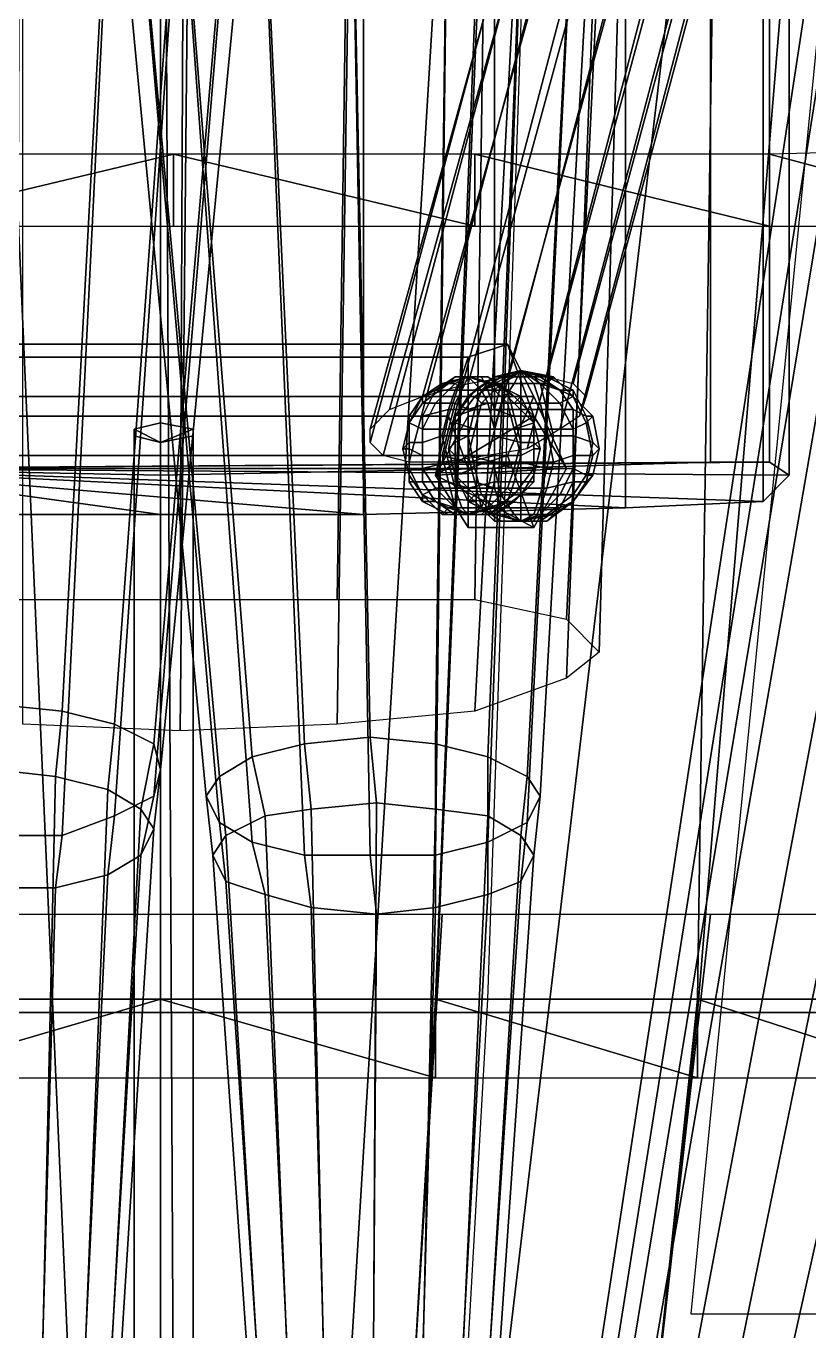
# Model space of a CAD drawing. Extents: x -1726 to 1721, y -2579 to 1769.
# Drawn here: x -20.5 to 99, y -1384.6 to -1185.5 of the extents above; entities that cross this region are included whole.
import ezdxf

# ---------------------------------------------------------------- set-up
doc = ezdxf.new("R2010")
doc.units = 0

msp = doc.modelspace()

# ---------------------------------------------------------------- linework, layer by layer
at = {"layer": '135145', "color": 1}
for points in [[(51, -1253, -963), (84, -1252, -955), (84, -1122, -996), (51, -1124, -1005)], [(84, -1252, -955), (93, -1252, -959), (93, -1123, -1001), (84, -1122, -996)], [(93, -1252, -959), (96, -1254, -970), (96, -1126, -1012), (93, -1123, -1001)], [(-51, -1253, -963), (0, -1254, -967), (0, -1125, -1009), (-51, -1124, -1005)], [(0, -1254, -967), (51, -1253, -963), (51, -1124, -1005), (0, -1125, -1009)], [(96, -1254, -970), (92, -1258, -991), (92, -1131, -1032), (96, -1126, -1012)], [(92, -1258, -991), (71, -1259, -996), (71, -1132, -1038), (92, -1131, -1032)], [(0, -1260, -1002), (-32, -1260, -1001), (-32, -1133, -1042), (0, -1134, -1043)], [(31, -1260, -1001), (0, -1260, -1002), (0, -1134, -1043), (31, -1133, -1042)], [(71, -1259, -996), (31, -1260, -1001), (31, -1133, -1042), (71, -1132, -1038)], [(-51, -1253, -963), (96, -1254, -970), (93, -1252, -959), (-51, -1253, -963)], [(-51, -1253, -963), (93, -1252, -959), (84, -1252, -955), (-51, -1253, -963)], [(-51, -1253, -963), (84, -1252, -955), (51, -1253, -963), (-51, -1253, -963)], [(-51, -1253, -963), (-32, -1260, -1001), (0, -1260, -1002), (-51, -1253, -963)], [(-51, -1253, -963), (0, -1260, -1002), (31, -1260, -1001), (-51, -1253, -963)], [(-51, -1253, -963), (31, -1260, -1001), (71, -1259, -996), (-51, -1253, -963)], [(-51, -1253, -963), (71, -1259, -996), (92, -1258, -991), (-51, -1253, -963)], [(-51, -1253, -963), (92, -1258, -991), (96, -1254, -970), (-51, -1253, -963)], [(-51, -1253, -963), (51, -1253, -963), (0, -1254, -967), (-51, -1253, -963)]]:
    msp.add_3dface(points, dxfattribs=at)
at = {"layer": '161907', "color": 1}
for points in [[(52, -1239, -784), (51, -1239, -782), (55, -1238, -779), (52, -1239, -784)], [(51, -1239, -782), (51, -1239, -779), (55, -1238, -779), (51, -1239, -782)], [(51, -1239, -779), (51, -1240, -776), (55, -1238, -779), (51, -1239, -779)], [(51, -1240, -776), (52, -1240, -774), (55, -1238, -779), (51, -1240, -776)], [(54, -1239, -785), (52, -1239, -784), (55, -1238, -779), (54, -1239, -785)], [(52, -1240, -774), (54, -1240, -773), (55, -1238, -779), (52, -1240, -774)], [(55, -1239, -786), (54, -1239, -785), (55, -1238, -779), (55, -1239, -786)], [(54, -1240, -773), (55, -1240, -772), (55, -1238, -779), (54, -1240, -773)], [(60, -1239, -779), (59, -1239, -782), (55, -1238, -779), (60, -1239, -779)], [(59, -1239, -782), (58, -1239, -784), (55, -1238, -779), (59, -1239, -782)], [(58, -1239, -784), (57, -1239, -785), (55, -1238, -779), (58, -1239, -784)], [(57, -1239, -785), (55, -1239, -786), (55, -1238, -779), (57, -1239, -785)], [(55, -1240, -772), (57, -1240, -773), (55, -1238, -779), (55, -1240, -772)], [(57, -1240, -773), (58, -1240, -774), (55, -1238, -779), (57, -1240, -773)], [(58, -1240, -774), (59, -1240, -776), (55, -1238, -779), (58, -1240, -774)], [(59, -1240, -776), (60, -1239, -779), (55, -1238, -779), (59, -1240, -776)], [(40, -1242, -784), (44, -1240, -782), (45, -1239, -784), (42, -1241, -788)], [(40, -1242, -779), (43, -1240, -779), (44, -1240, -782), (40, -1242, -784)], [(40, -1243, -775), (44, -1240, -777), (43, -1240, -779), (40, -1242, -779)], [(42, -1243, -771), (45, -1240, -775), (44, -1240, -777), (40, -1243, -775)], [(42, -1241, -788), (45, -1239, -784), (46, -1239, -785), (45, -1241, -790)], [(45, -1243, -768), (46, -1241, -773), (45, -1240, -775), (42, -1243, -771)], [(44, -1240, -782), (43, -1240, -779), (47, -1239, -779), (44, -1240, -782)], [(43, -1240, -779), (44, -1240, -777), (47, -1239, -779), (43, -1240, -779)], [(45, -1239, -784), (44, -1240, -782), (47, -1239, -779), (45, -1239, -784)], [(44, -1240, -777), (45, -1240, -775), (47, -1239, -779), (44, -1240, -777)], [(45, -1241, -790), (46, -1239, -785), (47, -1239, -786), (47, -1241, -791)], [(46, -1239, -785), (45, -1239, -784), (47, -1239, -779), (46, -1239, -785)], [(45, -1240, -775), (46, -1241, -773), (47, -1239, -779), (45, -1240, -775)], [(47, -1239, -786), (46, -1239, -785), (47, -1239, -779), (47, -1239, -786)], [(46, -1241, -773), (47, -1241, -773), (47, -1239, -779), (46, -1241, -773)], [(47, -1241, -791), (47, -1239, -786), (49, -1239, -785), (50, -1241, -790)], [(51, -1240, -779), (51, -1240, -782), (47, -1239, -779), (51, -1240, -779)], [(51, -1240, -782), (50, -1239, -784), (47, -1239, -779), (51, -1240, -782)], [(50, -1239, -784), (49, -1239, -785), (47, -1239, -779), (50, -1239, -784)], [(49, -1239, -785), (47, -1239, -786), (47, -1239, -779), (49, -1239, -785)], [(47, -1241, -773), (49, -1241, -773), (47, -1239, -779), (47, -1241, -773)], [(49, -1241, -773), (50, -1240, -775), (47, -1239, -779), (49, -1241, -773)], [(50, -1240, -775), (51, -1240, -777), (47, -1239, -779), (50, -1240, -775)], [(51, -1240, -777), (51, -1240, -779), (47, -1239, -779), (51, -1240, -777)], [(47, -1242, -779), (51, -1239, -779), (51, -1239, -782), (48, -1241, -784)], [(48, -1242, -774), (51, -1240, -776), (51, -1239, -779), (47, -1242, -779)], [(48, -1241, -784), (51, -1239, -782), (52, -1239, -784), (49, -1241, -788)], [(48, -1244, -792), (49, -1241, -788), (52, -1240, -791), (51, -1244, -795)], [(49, -1243, -770), (52, -1240, -774), (51, -1240, -776), (48, -1242, -774)], [(50, -1241, -790), (49, -1239, -785), (50, -1239, -784), (53, -1241, -788)], [(49, -1241, -788), (52, -1239, -784), (54, -1239, -785), (52, -1240, -791)], [(53, -1243, -771), (50, -1240, -775), (49, -1241, -773), (50, -1243, -768)], [(52, -1243, -767), (54, -1240, -773), (52, -1240, -774), (49, -1243, -770)], [(53, -1241, -788), (50, -1239, -784), (51, -1240, -782), (54, -1242, -784)], [(54, -1243, -775), (51, -1240, -777), (50, -1240, -775), (53, -1243, -771)], [(54, -1242, -784), (51, -1240, -782), (51, -1240, -779), (55, -1242, -779)], [(55, -1242, -779), (51, -1240, -779), (51, -1240, -777), (54, -1243, -775)], [(51, -1244, -795), (52, -1240, -791), (55, -1240, -792), (55, -1244, -796)], [(52, -1240, -791), (54, -1239, -785), (55, -1239, -786), (55, -1240, -792)], [(55, -1243, -767), (55, -1240, -772), (54, -1240, -773), (52, -1243, -767)], [(55, -1240, -792), (55, -1239, -786), (57, -1239, -785), (58, -1240, -791)], [(55, -1244, -796), (55, -1240, -792), (58, -1240, -791), (59, -1244, -795)], [(58, -1243, -767), (57, -1240, -773), (55, -1240, -772), (55, -1243, -767)], [(58, -1240, -791), (57, -1239, -785), (58, -1239, -784), (61, -1241, -788)], [(61, -1243, -770), (58, -1240, -774), (57, -1240, -773), (58, -1243, -767)], [(61, -1241, -788), (58, -1239, -784), (59, -1239, -782), (63, -1241, -784)], [(59, -1244, -795), (58, -1240, -791), (61, -1241, -788), (63, -1244, -792)], [(63, -1242, -774), (59, -1240, -776), (58, -1240, -774), (61, -1243, -770)], [(63, -1241, -784), (59, -1239, -782), (60, -1239, -779), (63, -1242, -779)], [(63, -1242, -779), (60, -1239, -779), (59, -1240, -776), (63, -1242, -774)], [(38, -1245, -786), (40, -1242, -784), (42, -1241, -788), (40, -1245, -791)], [(38, -1246, -780), (40, -1242, -779), (40, -1242, -784), (38, -1245, -786)], [(38, -1246, -774), (40, -1243, -775), (40, -1242, -779), (38, -1246, -780)], [(40, -1245, -791), (42, -1241, -788), (45, -1241, -790), (44, -1244, -794)], [(44, -1244, -794), (45, -1241, -790), (47, -1241, -791), (47, -1244, -795)], [(47, -1244, -767), (47, -1241, -773), (46, -1241, -773), (45, -1243, -768)], [(45, -1245, -786), (48, -1241, -784), (49, -1241, -788), (48, -1244, -792)], [(45, -1245, -780), (47, -1242, -779), (48, -1241, -784), (45, -1245, -786)], [(45, -1246, -773), (48, -1242, -774), (47, -1242, -779), (45, -1245, -780)], [(48, -1247, -768), (49, -1243, -770), (48, -1242, -774), (45, -1246, -773)], [(47, -1244, -795), (47, -1241, -791), (50, -1241, -790), (51, -1244, -794)], [(50, -1243, -768), (49, -1241, -773), (47, -1241, -773), (47, -1244, -767)], [(51, -1244, -794), (50, -1241, -790), (53, -1241, -788), (54, -1245, -791)], [(54, -1245, -791), (53, -1241, -788), (54, -1242, -784), (57, -1245, -786)], [(57, -1245, -786), (54, -1242, -784), (55, -1242, -779), (57, -1246, -780)], [(57, -1246, -780), (55, -1242, -779), (54, -1243, -775), (57, -1246, -774)], [(63, -1244, -792), (61, -1241, -788), (63, -1241, -784), (65, -1245, -786)], [(65, -1246, -773), (63, -1242, -774), (61, -1243, -770), (63, -1247, -768)], [(65, -1245, -786), (63, -1241, -784), (63, -1242, -779), (66, -1245, -780)], [(66, -1245, -780), (63, -1242, -779), (63, -1242, -774), (65, -1246, -773)], [(40, -1247, -769), (42, -1243, -771), (40, -1243, -775), (38, -1246, -774)], [(44, -1247, -765), (45, -1243, -768), (42, -1243, -771), (40, -1247, -769)], [(40, -1249, -792), (40, -1245, -791), (44, -1244, -794), (43, -1248, -796)], [(43, -1248, -796), (44, -1244, -794), (47, -1244, -795), (47, -1248, -797)], [(47, -1247, -764), (47, -1244, -767), (45, -1243, -768), (44, -1247, -765)], [(45, -1249, -787), (45, -1245, -786), (48, -1244, -792), (47, -1248, -793)], [(51, -1247, -765), (50, -1243, -768), (47, -1244, -767), (47, -1247, -764)], [(47, -1248, -797), (47, -1244, -795), (51, -1244, -794), (51, -1248, -796)], [(47, -1248, -793), (48, -1244, -792), (51, -1244, -795), (51, -1248, -797)], [(51, -1247, -764), (52, -1243, -767), (49, -1243, -770), (48, -1247, -768)], [(54, -1247, -769), (53, -1243, -771), (50, -1243, -768), (51, -1247, -765)], [(55, -1247, -763), (55, -1243, -767), (52, -1243, -767), (51, -1247, -764)], [(51, -1248, -796), (51, -1244, -794), (54, -1245, -791), (55, -1249, -792)], [(51, -1248, -797), (51, -1244, -795), (55, -1244, -796), (55, -1248, -798)], [(57, -1246, -774), (54, -1243, -775), (53, -1243, -771), (54, -1247, -769)], [(59, -1247, -764), (58, -1243, -767), (55, -1243, -767), (55, -1247, -763)], [(55, -1248, -798), (55, -1244, -796), (59, -1244, -795), (60, -1248, -797)], [(63, -1247, -768), (61, -1243, -770), (58, -1243, -767), (59, -1247, -764)], [(60, -1248, -797), (59, -1244, -795), (63, -1244, -792), (63, -1248, -793)], [(63, -1248, -793), (63, -1244, -792), (65, -1245, -786), (66, -1249, -787)], [(37, -1250, -780), (38, -1246, -780), (38, -1245, -786), (38, -1249, -787)], [(38, -1250, -774), (38, -1246, -774), (38, -1246, -780), (37, -1250, -780)], [(38, -1249, -787), (38, -1245, -786), (40, -1245, -791), (40, -1249, -792)], [(40, -1251, -768), (40, -1247, -769), (38, -1246, -774), (38, -1250, -774)], [(44, -1250, -780), (45, -1245, -780), (45, -1245, -786), (45, -1249, -787)], [(45, -1251, -773), (45, -1246, -773), (45, -1245, -780), (44, -1250, -780)], [(47, -1251, -767), (48, -1247, -768), (45, -1246, -773), (45, -1251, -773)], [(55, -1249, -792), (54, -1245, -791), (57, -1245, -786), (57, -1249, -787)], [(57, -1250, -774), (57, -1246, -774), (54, -1247, -769), (55, -1251, -768)], [(57, -1249, -787), (57, -1245, -786), (57, -1246, -780), (58, -1250, -780)], [(58, -1250, -780), (57, -1246, -780), (57, -1246, -774), (57, -1250, -774)], [(66, -1251, -773), (65, -1246, -773), (63, -1247, -768), (63, -1251, -767)], [(66, -1249, -787), (65, -1245, -786), (66, -1245, -780), (67, -1250, -780)], [(67, -1250, -780), (66, -1245, -780), (65, -1246, -773), (66, -1251, -773)], [(43, -1251, -765), (44, -1247, -765), (40, -1247, -769), (40, -1251, -768)], [(40, -1253, -792), (40, -1249, -792), (43, -1248, -796), (44, -1252, -795)], [(47, -1252, -763), (47, -1247, -764), (44, -1247, -765), (43, -1251, -765)], [(44, -1252, -795), (43, -1248, -796), (47, -1248, -797), (47, -1252, -796)], [(45, -1254, -787), (45, -1249, -787), (47, -1248, -793), (48, -1253, -792)], [(51, -1251, -765), (51, -1247, -765), (47, -1247, -764), (47, -1252, -763)], [(51, -1252, -763), (51, -1247, -764), (48, -1247, -768), (47, -1251, -767)], [(47, -1252, -796), (47, -1248, -797), (51, -1248, -796), (51, -1252, -795)], [(48, -1253, -792), (47, -1248, -793), (51, -1248, -797), (51, -1253, -796)], [(55, -1251, -768), (54, -1247, -769), (51, -1247, -765), (51, -1251, -765)], [(55, -1252, -762), (55, -1247, -763), (51, -1247, -764), (51, -1252, -763)], [(51, -1252, -795), (51, -1248, -796), (55, -1249, -792), (54, -1253, -792)], [(51, -1253, -796), (51, -1248, -797), (55, -1248, -798), (55, -1252, -797)], [(60, -1252, -763), (59, -1247, -764), (55, -1247, -763), (55, -1252, -762)], [(55, -1252, -797), (55, -1248, -798), (60, -1248, -797), (59, -1253, -796)], [(63, -1251, -767), (63, -1247, -768), (59, -1247, -764), (60, -1252, -763)], [(59, -1253, -796), (60, -1248, -797), (63, -1248, -793), (63, -1253, -792)], [(63, -1253, -792), (63, -1248, -793), (66, -1249, -787), (65, -1254, -787)], [(38, -1254, -781), (37, -1250, -780), (38, -1249, -787), (38, -1253, -787)], [(38, -1255, -775), (38, -1250, -774), (37, -1250, -780), (38, -1254, -781)], [(38, -1253, -787), (38, -1249, -787), (40, -1249, -792), (40, -1253, -792)], [(40, -1255, -770), (40, -1251, -768), (38, -1250, -774), (38, -1255, -775)], [(45, -1254, -781), (44, -1250, -780), (45, -1249, -787), (45, -1254, -787)], [(45, -1255, -774), (45, -1251, -773), (44, -1250, -780), (45, -1254, -781)], [(54, -1253, -792), (55, -1249, -792), (57, -1249, -787), (57, -1253, -787)], [(57, -1255, -775), (57, -1250, -774), (55, -1251, -768), (54, -1255, -770)], [(57, -1253, -787), (57, -1249, -787), (58, -1250, -780), (57, -1254, -781)], [(57, -1254, -781), (58, -1250, -780), (57, -1250, -774), (57, -1255, -775)], [(65, -1254, -787), (66, -1249, -787), (67, -1250, -780), (66, -1254, -781)], [(66, -1254, -781), (67, -1250, -780), (66, -1251, -773), (65, -1255, -774)], [(44, -1255, -766), (43, -1251, -765), (40, -1251, -768), (40, -1255, -770)], [(42, -1256, -789), (40, -1253, -792), (44, -1252, -795), (45, -1256, -792)], [(47, -1256, -765), (47, -1252, -763), (43, -1251, -765), (44, -1255, -766)], [(45, -1256, -792), (44, -1252, -795), (47, -1252, -796), (47, -1256, -793)], [(48, -1255, -769), (47, -1251, -767), (45, -1251, -773), (45, -1255, -774)], [(51, -1255, -766), (51, -1251, -765), (47, -1252, -763), (47, -1256, -765)], [(51, -1256, -765), (51, -1252, -763), (47, -1251, -767), (48, -1255, -769)], [(47, -1256, -793), (47, -1252, -796), (51, -1252, -795), (50, -1256, -792)], [(50, -1256, -792), (51, -1252, -795), (54, -1253, -792), (53, -1256, -789)], [(54, -1255, -770), (55, -1251, -768), (51, -1251, -765), (51, -1255, -766)], [(52, -1257, -793), (51, -1253, -796), (55, -1252, -797), (55, -1257, -794)], [(55, -1256, -764), (55, -1252, -762), (51, -1252, -763), (51, -1256, -765)], [(55, -1257, -794), (55, -1252, -797), (59, -1253, -796), (58, -1257, -793)], [(59, -1256, -765), (60, -1252, -763), (55, -1252, -762), (55, -1256, -764)], [(63, -1255, -769), (63, -1251, -767), (60, -1252, -763), (59, -1256, -765)], [(65, -1255, -774), (66, -1251, -773), (63, -1251, -767), (63, -1255, -769)], [(40, -1257, -786), (38, -1253, -787), (40, -1253, -792), (42, -1256, -789)], [(40, -1257, -781), (38, -1254, -781), (38, -1253, -787), (40, -1257, -786)], [(40, -1258, -776), (38, -1255, -775), (38, -1254, -781), (40, -1257, -781)], [(48, -1257, -786), (45, -1254, -787), (48, -1253, -792), (49, -1257, -790)], [(47, -1258, -781), (45, -1254, -781), (45, -1254, -787), (48, -1257, -786)], [(48, -1258, -776), (45, -1255, -774), (45, -1254, -781), (47, -1258, -781)], [(49, -1257, -790), (48, -1253, -792), (51, -1253, -796), (52, -1257, -793)], [(53, -1256, -789), (54, -1253, -792), (57, -1253, -787), (54, -1257, -786)], [(54, -1257, -786), (57, -1253, -787), (57, -1254, -781), (55, -1257, -781)], [(55, -1257, -781), (57, -1254, -781), (57, -1255, -775), (54, -1258, -776)], [(58, -1257, -793), (59, -1253, -796), (63, -1253, -792), (61, -1257, -790)], [(61, -1257, -790), (63, -1253, -792), (65, -1254, -787), (63, -1257, -786)], [(63, -1257, -786), (65, -1254, -787), (66, -1254, -781), (63, -1258, -781)], [(63, -1258, -781), (66, -1254, -781), (65, -1255, -774), (63, -1258, -776)], [(42, -1258, -773), (40, -1255, -770), (38, -1255, -775), (40, -1258, -776)], [(45, -1259, -770), (44, -1255, -766), (40, -1255, -770), (42, -1258, -773)], [(44, -1259, -784), (40, -1257, -786), (42, -1256, -789), (45, -1259, -786)], [(45, -1259, -786), (42, -1256, -789), (45, -1256, -792), (46, -1259, -787)], [(47, -1259, -769), (47, -1256, -765), (44, -1255, -766), (45, -1259, -770)], [(49, -1259, -772), (48, -1255, -769), (45, -1255, -774), (48, -1258, -776)], [(46, -1259, -787), (45, -1256, -792), (47, -1256, -793), (47, -1259, -788)], [(50, -1259, -770), (51, -1255, -766), (47, -1256, -765), (47, -1259, -769)], [(47, -1259, -788), (47, -1256, -793), (50, -1256, -792), (49, -1259, -787)], [(52, -1259, -769), (51, -1256, -765), (48, -1255, -769), (49, -1259, -772)], [(49, -1259, -787), (50, -1256, -792), (53, -1256, -789), (50, -1259, -786)], [(53, -1258, -773), (54, -1255, -770), (51, -1255, -766), (50, -1259, -770)], [(50, -1259, -786), (53, -1256, -789), (54, -1257, -786), (51, -1259, -784)], [(55, -1259, -768), (55, -1256, -764), (51, -1256, -765), (52, -1259, -769)], [(54, -1258, -776), (57, -1255, -775), (54, -1255, -770), (53, -1258, -773)], [(58, -1259, -769), (59, -1256, -765), (55, -1256, -764), (55, -1259, -768)], [(61, -1259, -772), (63, -1255, -769), (59, -1256, -765), (58, -1259, -769)], [(63, -1258, -776), (65, -1255, -774), (63, -1255, -769), (61, -1259, -772)], [(43, -1260, -781), (40, -1257, -781), (40, -1257, -786), (44, -1259, -784)], [(44, -1260, -779), (40, -1258, -776), (40, -1257, -781), (43, -1260, -781)], [(45, -1260, -777), (42, -1258, -773), (40, -1258, -776), (44, -1260, -779)], [(46, -1260, -775), (45, -1259, -770), (42, -1258, -773), (45, -1260, -777)], [(51, -1260, -781), (47, -1258, -781), (48, -1257, -786), (51, -1260, -784)], [(51, -1261, -779), (48, -1258, -776), (47, -1258, -781), (51, -1260, -781)], [(51, -1260, -784), (48, -1257, -786), (49, -1257, -790), (52, -1260, -786)], [(52, -1261, -776), (49, -1259, -772), (48, -1258, -776), (51, -1261, -779)], [(52, -1260, -786), (49, -1257, -790), (52, -1257, -793), (54, -1260, -788)], [(50, -1260, -777), (53, -1258, -773), (50, -1259, -770), (49, -1260, -775)], [(51, -1260, -779), (54, -1258, -776), (53, -1258, -773), (50, -1260, -777)], [(51, -1259, -784), (54, -1257, -786), (55, -1257, -781), (51, -1260, -781)], [(51, -1260, -781), (55, -1257, -781), (54, -1258, -776), (51, -1260, -779)], [(54, -1260, -788), (52, -1257, -793), (55, -1257, -794), (55, -1260, -788)], [(55, -1260, -788), (55, -1257, -794), (58, -1257, -793), (57, -1260, -788)], [(57, -1260, -788), (58, -1257, -793), (61, -1257, -790), (58, -1260, -786)], [(58, -1260, -786), (61, -1257, -790), (63, -1257, -786), (59, -1260, -784)], [(59, -1261, -779), (63, -1258, -776), (61, -1259, -772), (58, -1261, -776)], [(59, -1260, -784), (63, -1257, -786), (63, -1258, -781), (60, -1260, -781)], [(60, -1260, -781), (63, -1258, -781), (63, -1258, -776), (59, -1261, -779)], [(43, -1260, -781), (44, -1259, -784), (47, -1260, -781), (43, -1260, -781)], [(44, -1260, -779), (43, -1260, -781), (47, -1260, -781), (44, -1260, -779)], [(44, -1259, -784), (45, -1259, -786), (47, -1260, -781), (44, -1259, -784)], [(45, -1260, -777), (44, -1260, -779), (47, -1260, -781), (45, -1260, -777)], [(45, -1259, -786), (46, -1259, -787), (47, -1260, -781), (45, -1259, -786)], [(47, -1260, -775), (47, -1259, -769), (45, -1259, -770), (46, -1260, -775)], [(46, -1260, -775), (45, -1260, -777), (47, -1260, -781), (46, -1260, -775)], [(46, -1259, -787), (47, -1259, -788), (47, -1260, -781), (46, -1259, -787)], [(47, -1260, -775), (46, -1260, -775), (47, -1260, -781), (47, -1260, -775)], [(51, -1259, -784), (51, -1260, -781), (47, -1260, -781), (51, -1259, -784)], [(50, -1259, -786), (51, -1259, -784), (47, -1260, -781), (50, -1259, -786)], [(49, -1259, -787), (50, -1259, -786), (47, -1260, -781), (49, -1259, -787)], [(47, -1259, -788), (49, -1259, -787), (47, -1260, -781), (47, -1259, -788)], [(49, -1260, -775), (50, -1259, -770), (47, -1259, -769), (47, -1260, -775)], [(49, -1260, -775), (47, -1260, -775), (47, -1260, -781), (49, -1260, -775)], [(50, -1260, -777), (49, -1260, -775), (47, -1260, -781), (50, -1260, -777)], [(51, -1260, -779), (50, -1260, -777), (47, -1260, -781), (51, -1260, -779)], [(51, -1260, -781), (51, -1260, -779), (47, -1260, -781), (51, -1260, -781)], [(54, -1261, -775), (52, -1259, -769), (49, -1259, -772), (52, -1261, -776)], [(51, -1260, -784), (52, -1260, -786), (55, -1261, -781), (51, -1260, -784)], [(51, -1260, -781), (51, -1260, -784), (55, -1261, -781), (51, -1260, -781)], [(51, -1261, -779), (51, -1260, -781), (55, -1261, -781), (51, -1261, -779)], [(55, -1261, -774), (55, -1259, -768), (52, -1259, -769), (54, -1261, -775)], [(52, -1260, -786), (54, -1260, -788), (55, -1261, -781), (52, -1260, -786)], [(54, -1260, -788), (55, -1260, -788), (55, -1261, -781), (54, -1260, -788)], [(57, -1261, -775), (58, -1259, -769), (55, -1259, -768), (55, -1261, -774)], [(59, -1260, -784), (60, -1260, -781), (55, -1261, -781), (59, -1260, -784)], [(58, -1260, -786), (59, -1260, -784), (55, -1261, -781), (58, -1260, -786)], [(57, -1260, -788), (58, -1260, -786), (55, -1261, -781), (57, -1260, -788)], [(55, -1260, -788), (57, -1260, -788), (55, -1261, -781), (55, -1260, -788)], [(60, -1260, -781), (59, -1261, -779), (55, -1261, -781), (60, -1260, -781)], [(58, -1261, -776), (61, -1259, -772), (58, -1259, -769), (57, -1261, -775)], [(52, -1261, -776), (51, -1261, -779), (55, -1261, -781), (52, -1261, -776)], [(54, -1261, -775), (52, -1261, -776), (55, -1261, -781), (54, -1261, -775)], [(55, -1261, -774), (54, -1261, -775), (55, -1261, -781), (55, -1261, -774)], [(57, -1261, -775), (55, -1261, -774), (55, -1261, -781), (57, -1261, -775)], [(58, -1261, -776), (57, -1261, -775), (55, -1261, -781), (58, -1261, -776)], [(59, -1261, -779), (58, -1261, -776), (55, -1261, -781), (59, -1261, -779)]]:
    msp.add_3dface(points, dxfattribs=at)
at = {"layer": '186173', "color": 1}
for points in [[(-56, -1242, -825), (-53, -1234, -819), (53, -1234, -819), (57, -1242, -825)], [(-53, -1234, -819), (-47, -1236, -811), (47, -1236, -811), (53, -1234, -819)], [(53, -1234, -819), (47, -1236, -811), (47, -1245, -759), (57, -1245, -760)], [(57, -1242, -825), (53, -1234, -819), (57, -1245, -760), (62, -1253, -763)], [(-47, -1236, -811), (-44, -1245, -809), (44, -1245, -809), (47, -1236, -811)], [(47, -1236, -811), (44, -1245, -809), (42, -1254, -760), (47, -1245, -759)], [(-53, -1251, -822), (-56, -1242, -825), (57, -1242, -825), (53, -1251, -822)], [(53, -1251, -822), (57, -1242, -825), (62, -1253, -763), (57, -1262, -763)], [(-44, -1245, -809), (-47, -1253, -814), (47, -1253, -814), (44, -1245, -809)], [(0, -1419, -860), (-4, -1419, -857), (-4, -1247, -822), (0, -1246, -825)], [(0, -1249, -814), (0, -1246, -825), (-4, -1247, -822), (0, -1249, -814)], [(5, -1419, -857), (0, -1419, -860), (0, -1246, -825), (5, -1247, -822)], [(0, -1249, -814), (5, -1247, -822), (0, -1246, -825), (0, -1249, -814)], [(44, -1245, -809), (47, -1253, -814), (47, -1262, -762), (42, -1254, -760)], [(42, -1254, -760), (62, -1253, -763), (57, -1245, -760), (42, -1254, -760)], [(42, -1254, -760), (57, -1245, -760), (47, -1245, -759), (42, -1254, -760)], [(-4, -1419, -857), (-4, -1420, -852), (-4, -1248, -817), (-4, -1247, -822)], [(0, -1249, -814), (-4, -1247, -822), (-4, -1248, -817), (0, -1249, -814)], [(-4, -1420, -852), (0, -1421, -849), (0, -1249, -814), (-4, -1248, -817)], [(0, -1249, -814), (5, -1248, -817), (5, -1247, -822), (0, -1249, -814)], [(0, -1421, -849), (5, -1420, -852), (5, -1248, -817), (0, -1249, -814)], [(5, -1420, -852), (5, -1419, -857), (5, -1247, -822), (5, -1248, -817)], [(-47, -1253, -814), (-53, -1251, -822), (53, -1251, -822), (47, -1253, -814)], [(47, -1253, -814), (53, -1251, -822), (57, -1262, -763), (47, -1262, -762)], [(42, -1254, -760), (57, -1262, -763), (62, -1253, -763), (42, -1254, -760)], [(42, -1254, -760), (47, -1262, -762), (57, -1262, -763), (42, -1254, -760)]]:
    msp.add_3dface(points, dxfattribs=at)
at = {"layer": '215899', "color": 1}
msp.add_3dface([(81, -1382, -1000), (110, -1382, -1017), (200, -796, -1076), (139, -796, -1076)], dxfattribs=at)
at = {"layer": '216021', "color": 1}
for points in [[(-22, -1273, -886), (3, -1273, -887), (4, -1057, -924), (-21, -1058, -928)], [(3, -1273, -887), (27, -1273, -887), (30, -1058, -928), (4, -1057, -924)], [(27, -1273, -887), (48, -1273, -890), (51, -1060, -934), (30, -1058, -928)], [(48, -1273, -890), (62, -1276, -896), (72, -1069, -958), (51, -1060, -934)], [(62, -1276, -896), (67, -1281, -910), (73, -1073, -970), (72, -1069, -958)], [(67, -1281, -910), (62, -1285, -924), (70, -1080, -989), (73, -1073, -970)], [(62, -1285, -924), (48, -1290, -936), (59, -1086, -1008), (70, -1080, -989)], [(48, -1290, -936), (27, -1292, -943), (30, -1088, -1013), (59, -1086, -1008)], [(3, -1293, -946), (-21, -1292, -943), (-21, -1088, -1013), (5, -1088, -1013)], [(27, -1292, -943), (3, -1293, -946), (5, -1088, -1013), (30, -1088, -1013)]]:
    msp.add_3dface(points, dxfattribs=at)
at = {"layer": '249143', "color": 1}
for points in [[(-25, -1289, -880), (-15, -1290, -881), (-7, -1142, -947), (-22, -1142, -943)], [(-15, -1290, -881), (-7, -1292, -887), (4, -1142, -957), (-7, -1142, -947)], [(-7, -1292, -887), (-1, -1295, -894), (12, -1143, -973), (4, -1142, -957)], [(-1, -1295, -894), (0, -1299, -903), (15, -1144, -991), (12, -1143, -973)], [(0, -1299, -903), (-1, -1303, -912), (12, -1146, -1010), (15, -1144, -991)], [(-15, -1309, -925), (-25, -1309, -927), (-22, -1147, -1039), (-7, -1147, -1036)], [(-7, -1306, -920), (-15, -1309, -925), (-7, -1147, -1036), (4, -1146, -1025)], [(-1, -1303, -912), (-7, -1306, -920), (4, -1146, -1025), (12, -1146, -1010)], [(-25, -1299, -879), (-16, -1300, -880), (-15, -1290, -881), (-25, -1289, -880)], [(-16, -1300, -880), (-8, -1302, -885), (-7, -1292, -887), (-15, -1290, -881)], [(-8, -1302, -885), (-3, -1305, -892), (-1, -1295, -894), (-7, -1292, -887)], [(-3, -1305, -892), (-1, -1308, -901), (0, -1299, -903), (-1, -1295, -894)], [(-25, -1478, -924), (-20, -1477, -924), (-16, -1300, -880), (-25, -1299, -879)], [(-20, -1477, -924), (-15, -1475, -927), (-8, -1302, -885), (-16, -1300, -880)], [(-1, -1308, -901), (-3, -1312, -909), (-1, -1303, -912), (0, -1299, -903)], [(-15, -1475, -927), (-12, -1472, -930), (-3, -1305, -892), (-8, -1302, -885)], [(-3, -1312, -909), (-8, -1315, -917), (-7, -1306, -920), (-1, -1303, -912)], [(-8, -1315, -917), (-16, -1317, -921), (-15, -1309, -925), (-7, -1306, -920)], [(-12, -1472, -930), (-11, -1468, -933), (-1, -1308, -901), (-3, -1305, -892)], [(-11, -1468, -933), (-12, -1464, -937), (-3, -1312, -909), (-1, -1308, -901)], [(-16, -1317, -921), (-25, -1317, -923), (-25, -1309, -927), (-15, -1309, -925)], [(-12, -1464, -937), (-15, -1461, -940), (-8, -1315, -917), (-3, -1312, -909)], [(-15, -1461, -940), (-20, -1458, -942), (-16, -1317, -921), (-8, -1315, -917)], [(-20, -1458, -942), (-25, -1458, -943), (-25, -1317, -923), (-16, -1317, -921)]]:
    msp.add_3dface(points, dxfattribs=at)
at = {"layer": '255511', "color": 1}
for points in [[(-5, -1145, -964), (-8, -1145, -983), (7, -1303, -900), (9, -1300, -891)], [(-8, -1145, -983), (-5, -1146, -1001), (9, -1307, -909), (7, -1303, -900)], [(2, -1145, -949), (-5, -1145, -964), (9, -1300, -891), (14, -1297, -883)], [(15, -1144, -938), (2, -1145, -949), (14, -1297, -883), (22, -1295, -878)], [(29, -1144, -935), (15, -1144, -938), (22, -1295, -878), (32, -1294, -876)], [(44, -1144, -938), (29, -1144, -935), (32, -1294, -876), (42, -1295, -878)], [(56, -1145, -949), (44, -1144, -938), (42, -1295, -878), (50, -1297, -883)], [(64, -1145, -964), (56, -1145, -949), (50, -1297, -883), (56, -1300, -891)], [(64, -1146, -1001), (67, -1145, -983), (58, -1303, -900), (56, -1307, -909)], [(67, -1145, -983), (64, -1145, -964), (56, -1300, -891), (58, -1303, -900)], [(-5, -1146, -1001), (2, -1146, -1017), (14, -1310, -917), (9, -1307, -909)], [(2, -1146, -1017), (15, -1147, -1027), (22, -1312, -922), (14, -1310, -917)], [(15, -1147, -1027), (29, -1147, -1031), (32, -1312, -924), (22, -1312, -922)], [(29, -1147, -1031), (44, -1147, -1027), (42, -1312, -922), (32, -1312, -924)], [(44, -1147, -1027), (56, -1146, -1017), (50, -1310, -917), (42, -1312, -922)], [(56, -1146, -1017), (64, -1146, -1001), (56, -1307, -909), (50, -1310, -917)], [(32, -1294, -876), (22, -1295, -878), (23, -1305, -878), (33, -1304, -876)], [(42, -1295, -878), (32, -1294, -876), (33, -1304, -876), (42, -1305, -878)], [(22, -1295, -878), (14, -1297, -883), (16, -1306, -882), (23, -1305, -878)], [(50, -1297, -883), (42, -1295, -878), (42, -1305, -878), (50, -1306, -882)], [(14, -1297, -883), (9, -1300, -891), (10, -1309, -890), (16, -1306, -882)], [(56, -1300, -891), (50, -1297, -883), (50, -1306, -882), (55, -1309, -890)], [(9, -1300, -891), (7, -1303, -900), (8, -1312, -898), (10, -1309, -890)], [(58, -1303, -900), (56, -1300, -891), (55, -1309, -890), (57, -1312, -898)], [(7, -1303, -900), (9, -1307, -909), (10, -1316, -907), (8, -1312, -898)], [(33, -1304, -876), (23, -1305, -878), (27, -1480, -928), (32, -1481, -927)], [(42, -1305, -878), (33, -1304, -876), (32, -1481, -927), (38, -1480, -928)], [(56, -1307, -909), (58, -1303, -900), (57, -1312, -898), (55, -1316, -907)], [(16, -1306, -882), (10, -1309, -890), (20, -1475, -933), (23, -1478, -930)], [(23, -1305, -878), (16, -1306, -882), (23, -1478, -930), (27, -1480, -928)], [(50, -1306, -882), (42, -1305, -878), (38, -1480, -928), (42, -1478, -930)], [(55, -1309, -890), (50, -1306, -882), (42, -1478, -930), (45, -1475, -933)], [(9, -1307, -909), (14, -1310, -917), (16, -1318, -914), (10, -1316, -907)], [(50, -1310, -917), (56, -1307, -909), (55, -1316, -907), (50, -1318, -914)], [(10, -1309, -890), (8, -1312, -898), (19, -1471, -936), (20, -1475, -933)], [(14, -1310, -917), (22, -1312, -922), (23, -1320, -919), (16, -1318, -914)], [(42, -1312, -922), (50, -1310, -917), (50, -1318, -914), (42, -1320, -919)], [(57, -1312, -898), (55, -1309, -890), (45, -1475, -933), (46, -1471, -936)], [(8, -1312, -898), (10, -1316, -907), (20, -1467, -940), (19, -1471, -936)], [(22, -1312, -922), (32, -1312, -924), (33, -1321, -921), (23, -1320, -919)], [(32, -1312, -924), (42, -1312, -922), (42, -1320, -919), (33, -1321, -921)], [(55, -1316, -907), (57, -1312, -898), (46, -1471, -936), (45, -1467, -940)], [(10, -1316, -907), (16, -1318, -914), (23, -1463, -943), (20, -1467, -940)], [(50, -1318, -914), (55, -1316, -907), (45, -1467, -940), (42, -1463, -943)], [(16, -1318, -914), (23, -1320, -919), (27, -1461, -945), (23, -1463, -943)], [(42, -1320, -919), (50, -1318, -914), (42, -1463, -943), (38, -1461, -945)], [(23, -1320, -919), (33, -1321, -921), (32, -1460, -945), (27, -1461, -945)], [(33, -1321, -921), (42, -1320, -919), (38, -1461, -945), (32, -1460, -945)]]:
    msp.add_3dface(points, dxfattribs=at)
at = {"layer": '258197', "color": 1}
for points in [[(4, -1801, -884), (-94, -799, -1079), (-151, -796, -1080), (4, -1801, -884)], [(4, -1801, -884), (-151, -796, -1080), (-150, -848, -1072), (4, -1801, -884)], [(4, -1801, -884), (-40, -799, -1079), (-94, -799, -1079), (4, -1801, -884)], [(4, -1801, -884), (-1, -799, -1079), (-40, -799, -1079), (4, -1801, -884)], [(4, -1801, -884), (65, -799, -1079), (-1, -799, -1079), (4, -1801, -884)], [(4, -1801, -884), (154, -856, -1071), (157, -799, -1079), (4, -1801, -884)], [(4, -1801, -884), (157, -799, -1079), (123, -799, -1079), (4, -1801, -884)], [(4, -1801, -884), (123, -799, -1079), (65, -799, -1079), (4, -1801, -884)], [(4, -1801, -884), (-150, -848, -1072), (-146, -931, -1060), (4, -1801, -884)], [(4, -1801, -884), (147, -933, -1059), (154, -856, -1071), (4, -1801, -884)], [(4, -1801, -884), (-146, -931, -1060), (-140, -1073, -1038), (4, -1801, -884)], [(4, -1801, -884), (143, -997, -1050), (147, -933, -1059), (4, -1801, -884)], [(4, -1801, -884), (144, -1057, -1041), (143, -997, -1050), (4, -1801, -884)], [(4, -1801, -884), (139, -1141, -1028), (144, -1057, -1041), (4, -1801, -884)], [(4, -1801, -884), (-140, -1073, -1038), (-133, -1132, -1030), (4, -1801, -884)], [(4, -1801, -884), (-133, -1132, -1030), (-124, -1200, -1019), (4, -1801, -884)], [(4, -1801, -884), (128, -1246, -1012), (139, -1141, -1028), (4, -1801, -884)], [(4, -1801, -884), (-124, -1200, -1019), (-121, -1249, -1012), (4, -1801, -884)], [(4, -1801, -884), (122, -1339, -990), (128, -1246, -1012), (4, -1801, -884)], [(4, -1801, -884), (-121, -1249, -1012), (-117, -1342, -989), (4, -1801, -884)], [(4, -1801, -884), (99, -1460, -961), (122, -1339, -990), (4, -1801, -884)], [(4, -1801, -884), (-117, -1342, -989), (-101, -1450, -962), (4, -1801, -884)]]:
    msp.add_3dface(points, dxfattribs=at)
at = {"layer": '261781', "color": 1}
for points in [[(0, -1336, -1064), (-41, -1336, -1060), (-34, -1454, -1026), (0, -1454, -1029)], [(0, -1454, -1029), (35, -1454, -1026), (42, -1336, -1060), (0, -1336, -1064)], [(35, -1454, -1026), (69, -1454, -1016), (82, -1336, -1048), (42, -1336, -1060)], [(69, -1454, -1016), (100, -1454, -999), (119, -1336, -1028), (82, -1336, -1048)]]:
    msp.add_3dface(points, dxfattribs=at)
at = {"layer": '304463', "color": 1}
for points in [[(-48, -1167, -1097), (0, -1167, -1102), (0, -1336, -1064), (-41, -1336, -1060)], [(0, -1167, -1102), (49, -1167, -1097), (42, -1336, -1060), (0, -1336, -1064)], [(49, -1167, -1097), (96, -1167, -1082), (82, -1336, -1048), (42, -1336, -1060)], [(96, -1167, -1082), (140, -1167, -1059), (119, -1336, -1028), (82, -1336, -1048)]]:
    msp.add_3dface(points, dxfattribs=at)
at = {"layer": '319107', "color": 1}
for points in [[(0, -1453, -1029), (-34, -1453, -1026), (-42, -1321, -1064), (0, -1321, -1068)], [(0, -1321, -1068), (43, -1321, -1064), (35, -1453, -1026), (0, -1453, -1029)], [(43, -1321, -1064), (84, -1321, -1052), (69, -1453, -1016), (35, -1453, -1026)], [(84, -1321, -1052), (121, -1321, -1031), (100, -1453, -999), (69, -1453, -1016)]]:
    msp.add_3dface(points, dxfattribs=at)
at = {"layer": '328927', "color": 1}
for points in [[(-41, -1336, -1060), (0, -1336, -1064), (0, -1167, -1102), (-48, -1167, -1097)], [(0, -1336, -1064), (42, -1336, -1060), (49, -1167, -1097), (0, -1167, -1102)], [(42, -1336, -1060), (82, -1336, -1048), (96, -1167, -1082), (49, -1167, -1097)], [(82, -1336, -1048), (119, -1336, -1028), (140, -1167, -1059), (96, -1167, -1082)]]:
    msp.add_3dface(points, dxfattribs=at)
at = {"layer": '355299', "color": 1}
for points in [[(56, -1158, -598), (49, -1158, -598), (42, -1334, -636), (50, -1334, -637)], [(50, -1334, -637), (42, -1334, -636), (35, -1457, -671), (43, -1457, -672)]]:
    msp.add_3dface(points, dxfattribs=at)
at = {"layer": '367911', "color": 1}
for points in [[(0, -1334, -632), (-41, -1346, -637), (0, -1346, -632), (0, -1334, -632)], [(-41, -1346, -637), (0, -1334, -632), (-41, -1334, -637), (-41, -1346, -637)], [(0, -1346, -632), (42, -1346, -637), (0, -1334, -632), (0, -1346, -632)], [(42, -1334, -637), (0, -1334, -632), (42, -1346, -637), (42, -1334, -637)], [(42, -1346, -637), (82, -1346, -649), (42, -1334, -637), (42, -1346, -637)], [(82, -1346, -649), (82, -1334, -649), (42, -1334, -637), (82, -1346, -649)], [(82, -1346, -649), (119, -1346, -669), (82, -1334, -649), (82, -1346, -649)], [(119, -1346, -669), (119, -1334, -669), (82, -1334, -649), (119, -1346, -669)]]:
    msp.add_3dface(points, dxfattribs=at)
at = {"layer": '373595', "color": 1}
for points in [[(134, -1216, -644), (134, -1204, -644), (93, -1205, -621), (134, -1216, -644)], [(2, -1205, -602), (-44, -1216, -607), (2, -1216, -602), (2, -1205, -602)], [(-44, -1216, -607), (2, -1205, -602), (-44, -1205, -607), (-44, -1216, -607)], [(2, -1216, -602), (48, -1216, -607), (2, -1205, -602), (2, -1216, -602)], [(48, -1205, -607), (2, -1205, -602), (48, -1216, -607), (48, -1205, -607)], [(48, -1216, -607), (93, -1216, -621), (48, -1205, -607), (48, -1216, -607)], [(93, -1216, -621), (93, -1205, -621), (48, -1205, -607), (93, -1216, -621)], [(93, -1216, -621), (134, -1216, -644), (93, -1205, -621), (93, -1216, -621)]]:
    msp.add_3dface(points, dxfattribs=at)
at = {"layer": '407717', "color": 1}
for points in [[(85, -1130, -612), (49, -1158, -604), (42, -1334, -642), (82, -1334, -654)], [(140, -1158, -641), (85, -1130, -612), (82, -1334, -654), (119, -1334, -674)], [(-41, -1334, -642), (0, -1334, -638), (0, -1158, -599), (-48, -1158, -604)], [(49, -1158, -604), (0, -1158, -599), (0, -1334, -638), (42, -1334, -642)], [(-34, -1457, -677), (0, -1457, -674), (0, -1334, -638), (-41, -1334, -642)], [(42, -1334, -642), (0, -1334, -638), (0, -1457, -674), (35, -1457, -677)], [(82, -1334, -654), (42, -1334, -642), (35, -1457, -677), (69, -1457, -687)], [(119, -1334, -674), (82, -1334, -654), (69, -1457, -687), (100, -1457, -704)]]:
    msp.add_3dface(points, dxfattribs=at)
at = {"layer": '75343', "color": 1}
for points in [[(53, -1239, -768), (59, -1239, -771), (92, -1117, -792), (86, -1118, -789)], [(59, -1239, -771), (63, -1240, -776), (96, -1118, -798), (92, -1117, -792)], [(40, -1242, -768), (47, -1240, -767), (80, -1119, -788), (74, -1120, -789)], [(47, -1240, -767), (53, -1239, -768), (86, -1118, -789), (80, -1119, -788)], [(63, -1240, -776), (65, -1242, -782), (98, -1119, -804), (96, -1118, -798)], [(65, -1242, -782), (64, -1245, -788), (97, -1120, -810), (98, -1119, -804)], [(35, -1244, -772), (40, -1242, -768), (74, -1120, -789), (69, -1122, -793)], [(64, -1245, -788), (61, -1247, -794), (94, -1122, -816), (97, -1120, -810)], [(32, -1247, -777), (35, -1244, -772), (69, -1122, -793), (66, -1124, -798)], [(61, -1247, -794), (56, -1250, -797), (89, -1124, -819), (94, -1122, -816)], [(32, -1249, -783), (32, -1247, -777), (66, -1124, -798), (65, -1126, -805)], [(56, -1250, -797), (50, -1251, -799), (83, -1126, -821), (89, -1124, -819)], [(34, -1251, -789), (32, -1249, -783), (65, -1126, -805), (67, -1127, -811)], [(38, -1252, -794), (34, -1251, -789), (67, -1127, -811), (71, -1127, -816)], [(43, -1252, -797), (38, -1252, -794), (71, -1127, -816), (76, -1127, -820)], [(50, -1251, -799), (43, -1252, -797), (76, -1127, -820), (83, -1126, -821)]]:
    msp.add_3dface(points, dxfattribs=at)

doc.saveas('drawing.dxf')
